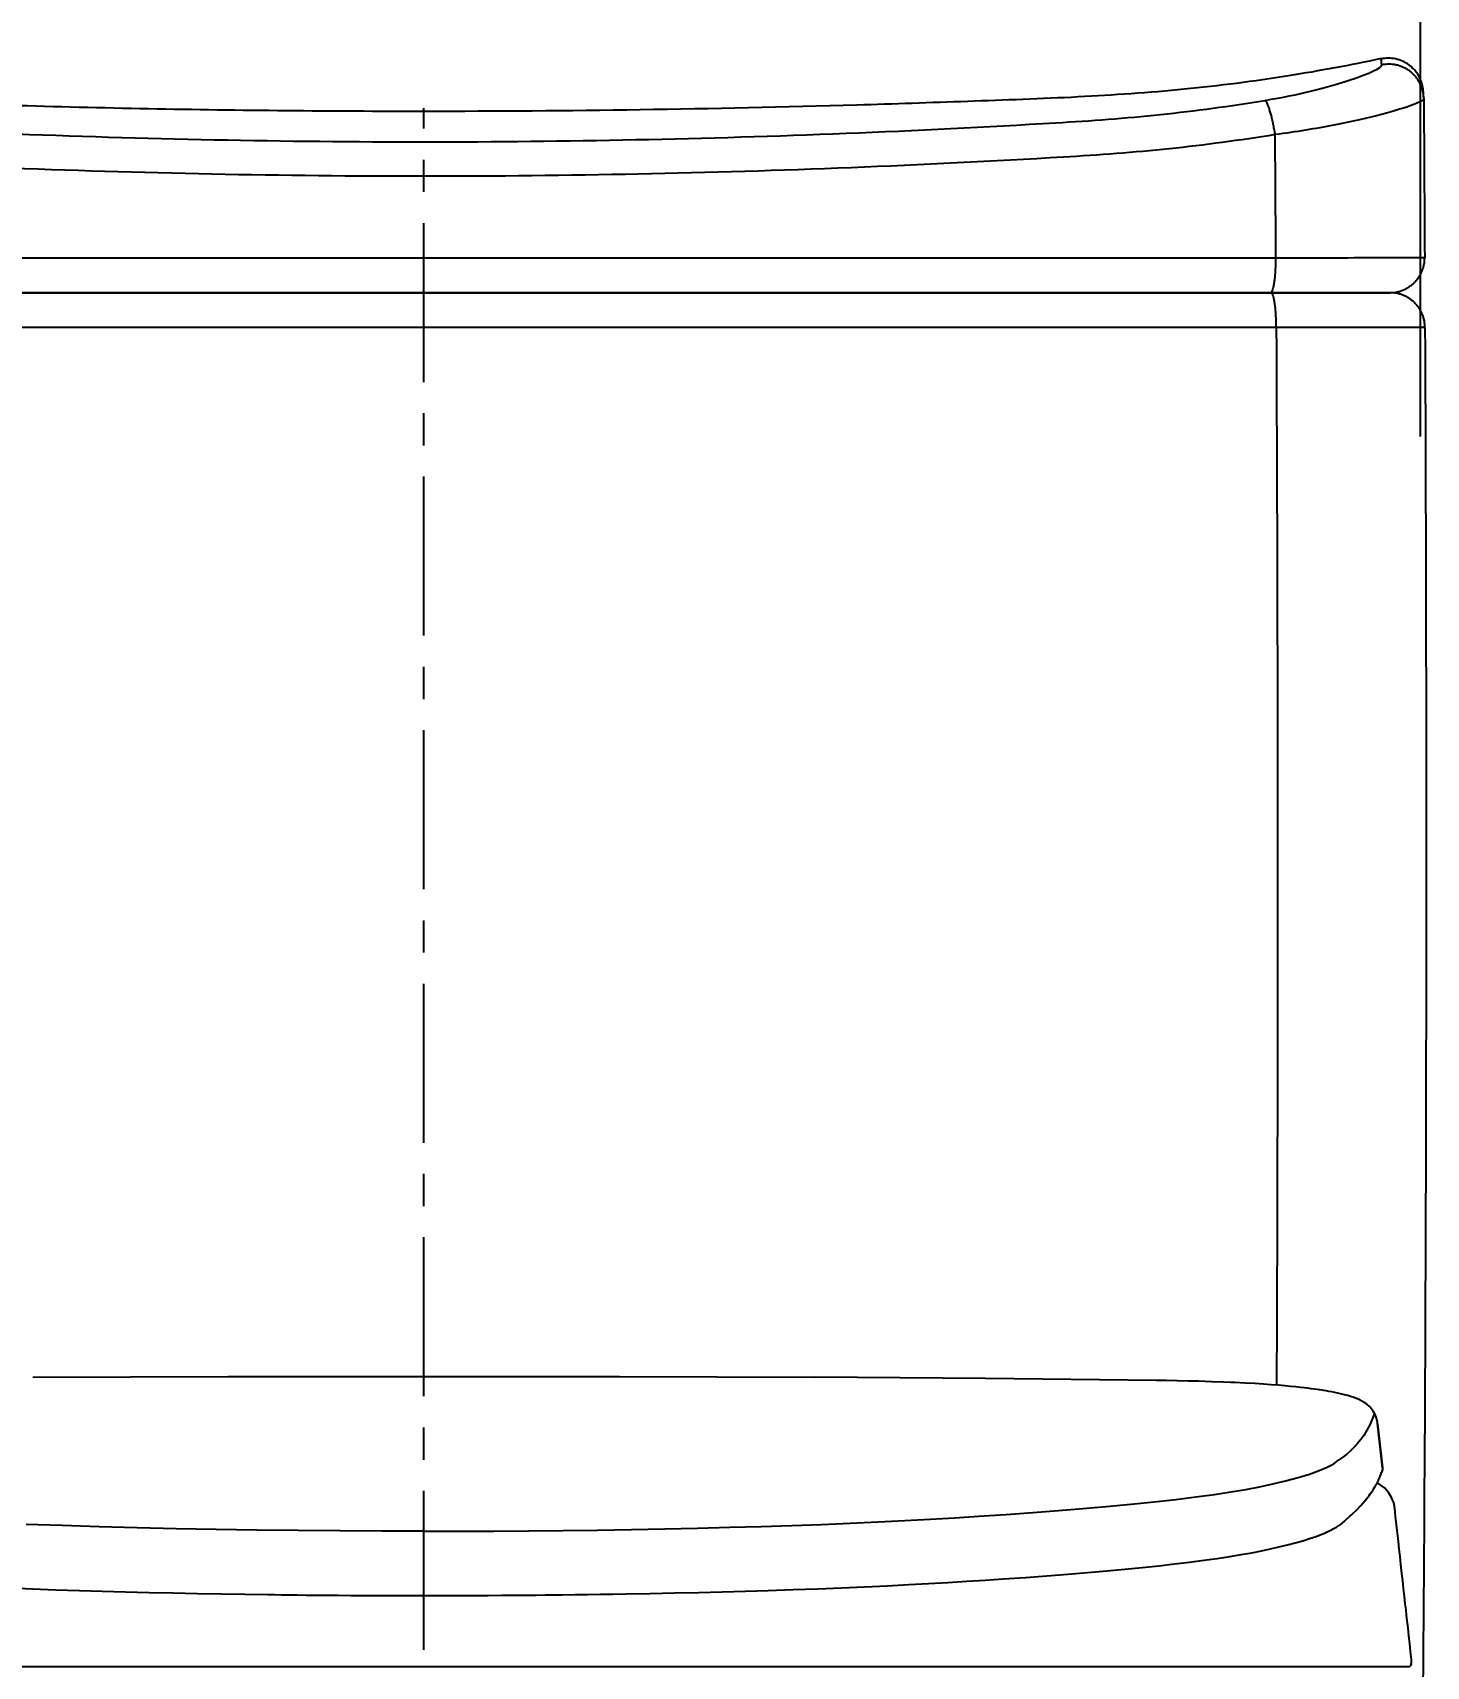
# Model space of a CAD drawing. Extents: x 60782 to 63207, y 58098 to 61529.
# Drawn here: x 62517.2 to 62796.4, y 59421.8 to 59749.1 of the extents above; entities that cross this region are included whole.
import ezdxf

# ---------------------------------------------------------------- set-up
doc = ezdxf.new("R2010")
doc.units = 0
doc.header["$MEASUREMENT"] = 0
doc.linetypes.add('CENTER', pattern=[50.8, 31.75, -6.35, 6.35, -6.35])
doc.layers.get('0').update_dxf_attribs({"linetype": 'CONTINUOUS'})
doc.layers.get('Defpoints').update_dxf_attribs({"linetype": 'CONTINUOUS'})
doc.layers.add('11', color=7, linetype='CONTINUOUS')
doc.layers.add('Dim', color=4, linetype='CONTINUOUS')
doc.styles.get("Standard").update_dxf_attribs({"font": 'txt.shx', "bigfont": 'ghs.shx'})
doc.dimstyles.get("Standard").update_dxf_attribs({"dimtxt": 0.18, "dimasz": 0.18, "dimexe": 0.18, "dimexo": 0.0625, "dimgap": 0.09, "dimtad": 0, "dimtih": 1, "dimtoh": 1, "dimdec": 4, "dimzin": 0, "dimdsep": 46, "dimtxsty": 'Standard', "dimcen": 0.09, "dimadec": 0, "dimazin": 0, "dimtfac": 1, "dimtdec": 4, "dimtofl": 0, "dimtmove": 0, "dimatfit": 0, "dimfxl": 0, "dimtolj": 1, "dimtzin": 0, "dimarcsym": 0})

# ---------------------------------------------------------------- blocks, each defined once
blk = doc.blocks.new('*D10')
at = {"layer": 'Defpoints', "color": 0}
for p in [(62795.28, 59901.84), (62795.28, 59658.18), (62394.88, 59656)]:
    blk.add_point(p, dxfattribs=at)
at = {"layer": 'Dim', "color": 0, "lineweight": -2}
for p, q in [((62394.88, 59666), (62394.88, 59930.64)), ((62795.28, 59668.18), (62795.28, 59930.64)), ((62423.68, 59901.84), (62551.88, 59901.84)), ((62766.48, 59901.84), (62638.28, 59901.84))]:
    blk.add_line(p, q, dxfattribs=at)
at = {"layer": 'Dim', "color": 0}
for points in [[(62423.68, 59906.64), (62423.68, 59897.04), (62394.88, 59901.84)], [(62766.48, 59906.64), (62766.48, 59897.04), (62795.28, 59901.84)]]:
    blk.add_solid(points, dxfattribs=at)
at = {"layer": 'Dim', "color": 0, "insert": (62595.08, 59901.84), "char_height": 28.8, "attachment_point": 5}
blk.add_mtext('\\A1;400', dxfattribs=at)

msp = doc.modelspace()

# ---------------------------------------------------------------- linework, layer by layer
at = {"color": 0, "ltscale": 50}
for p, q in [((62787.68, 59461.59), (62786.68, 59470.51)), ((62787.68, 59461.59), (62786.68, 59470.51)), ((62494.32, 59421.79), (62696.84, 59421.79)), ((62696.84, 59421.79), (62765.61, 59421.79)), ((62696.84, 59421.79), (62765.61, 59421.79)), ((62765.61, 59421.79), (62781.63, 59421.79)), ((62765.61, 59421.79), (62781.63, 59421.79)), ((62781.63, 59421.79), (62790.92, 59421.79)), ((62781.63, 59421.79), (62792.94, 59421.79))]:
    msp.add_line(p, q, dxfattribs=at)
for points in [[(62517.22, 59479.71), (62556.4, 59479.84), (62595.58, 59479.88)], [(62595.58, 59479.88), (62634.76, 59479.84), (62673.95, 59479.71)], [(62595.58, 59479.88), (62634.76, 59479.84), (62673.95, 59479.71)], [(62742.34, 59479.09), (62708.14, 59479.48), (62673.95, 59479.71)], [(62742.34, 59479.09), (62708.14, 59479.48), (62673.95, 59479.71)], [(62757.27, 59478.67), (62755.81, 59478.73), (62753.38, 59478.82), (62750.77, 59478.9), (62748.7, 59478.95), (62746.54, 59479), (62744.28, 59479.03), (62742.34, 59479.06)], [(62757.27, 59478.67), (62755.81, 59478.73), (62753.38, 59478.82), (62750.77, 59478.9), (62748.7, 59478.95), (62746.54, 59479), (62744.28, 59479.03), (62742.34, 59479.06)], [(62786.64, 59470.66), (62786.47, 59471.48), (62786.18, 59472.23), (62785.87, 59472.78), (62785.62, 59473.15), (62785.38, 59473.45), (62785.16, 59473.7), (62784.95, 59473.9), (62784.5, 59474.29), (62783.99, 59474.65), (62783.48, 59474.95), (62783.02, 59475.19), (62782.64, 59475.36), (62782.21, 59475.53), (62781.78, 59475.69), (62781.42, 59475.81), (62781.09, 59475.91), (62780.73, 59476.02), (62780.31, 59476.13), (62779.8, 59476.26), (62779.24, 59476.4), (62778.61, 59476.54), (62778.08, 59476.65), (62777.49, 59476.76), (62776.89, 59476.87), (62776.34, 59476.97), (62775.88, 59477.04), (62775.51, 59477.1), (62775.05, 59477.17), (62774.54, 59477.25), (62773.98, 59477.33), (62773.36, 59477.41), (62772.66, 59477.5), (62771.99, 59477.58), (62771.21, 59477.67), (62770.3, 59477.77), (62769.25, 59477.87), (62768.06, 59477.98), (62766.79, 59478.09), (62765.37, 59478.2), (62763.79, 59478.32), (62762.06, 59478.43), (62760.15, 59478.53), (62758.07, 59478.64), (62757.27, 59478.67)], [(62786.64, 59470.66), (62786.47, 59471.48), (62786.18, 59472.23), (62785.87, 59472.78), (62785.62, 59473.15), (62785.38, 59473.45), (62785.16, 59473.7), (62784.95, 59473.9), (62784.5, 59474.29), (62783.99, 59474.65), (62783.48, 59474.95), (62783.02, 59475.19), (62782.64, 59475.36), (62782.21, 59475.53), (62781.78, 59475.69), (62781.42, 59475.81), (62781.09, 59475.91), (62780.73, 59476.02), (62780.31, 59476.13), (62779.8, 59476.26), (62779.24, 59476.4), (62778.61, 59476.54), (62778.08, 59476.65), (62777.49, 59476.76), (62776.89, 59476.87), (62776.34, 59476.97), (62775.88, 59477.04), (62775.51, 59477.1), (62775.05, 59477.17), (62774.54, 59477.25), (62773.98, 59477.33), (62773.36, 59477.41), (62772.66, 59477.5), (62771.99, 59477.58), (62771.21, 59477.67), (62770.3, 59477.77), (62769.25, 59477.87), (62768.06, 59477.98), (62766.79, 59478.09), (62765.37, 59478.2), (62763.79, 59478.32), (62762.06, 59478.43), (62760.15, 59478.53), (62758.07, 59478.64), (62757.27, 59478.67)], [(62786.02, 59472.51), (62786.02, 59472.51), (62785.59, 59471.31), (62785.08, 59470.16), (62784.51, 59469.08), (62783.88, 59468.06), (62783.29, 59467.22), (62782.66, 59466.44), (62781.98, 59465.69), (62781.26, 59464.99), (62780.5, 59464.33), (62779.73, 59463.72), (62778.92, 59463.14)], [(62786.02, 59472.51), (62786.02, 59472.51), (62785.59, 59471.31), (62785.08, 59470.16), (62784.51, 59469.08), (62783.88, 59468.06), (62783.29, 59467.22), (62782.66, 59466.44), (62781.98, 59465.69), (62781.26, 59464.99), (62780.5, 59464.33), (62779.73, 59463.72), (62778.92, 59463.14)], [(62786.68, 59470.5), (62786.65, 59470.65)], [(62786.68, 59470.5), (62786.65, 59470.65)], [(62786.68, 59470.37), (62786.68, 59470.5)], [(62786.68, 59470.37), (62786.68, 59470.5)], [(62786.68, 59470.37), (62787.68, 59461.53)], [(62786.68, 59470.37), (62787.68, 59461.53)], [(62595.58, 59448.86), (62602.61, 59448.87), (62609.62, 59448.9), (62616.6, 59448.95), (62623.53, 59449.01), (62630.39, 59449.1), (62637.17, 59449.21), (62643.85, 59449.33), (62650.42, 59449.48), (62656.86, 59449.64), (62663.15, 59449.83), (62669.28, 59450.03), (62675.24, 59450.24), (62681.01, 59450.48), (62686.58, 59450.73), (62691.93, 59451), (62697.05, 59451.28), (62701.97, 59451.57), (62706.74, 59451.86), (62712.28, 59452.23), (62717.62, 59452.61), (62722.73, 59453), (62727.62, 59453.39), (62732.29, 59453.8), (62737.23, 59454.27), (62741.88, 59454.74), (62746.22, 59455.23), (62750.24, 59455.72), (62753.96, 59456.23), (62757.28, 59456.73), (62760.29, 59457.24), (62762.98, 59457.76), (62765.4, 59458.28), (62768.23, 59458.95), (62770.78, 59459.63), (62773.03, 59460.32), (62774.96, 59461), (62776.59, 59461.69), (62777.9, 59462.39), (62778.92, 59463.14)], [(62595.58, 59448.86), (62602.61, 59448.87), (62609.62, 59448.9), (62616.6, 59448.95), (62623.53, 59449.01), (62630.39, 59449.1), (62637.17, 59449.21), (62643.85, 59449.33), (62650.42, 59449.48), (62656.86, 59449.64), (62663.15, 59449.83), (62669.28, 59450.03), (62675.24, 59450.24), (62681.01, 59450.48), (62686.58, 59450.73), (62691.93, 59451), (62697.05, 59451.28), (62701.97, 59451.57), (62706.74, 59451.86), (62712.28, 59452.23), (62717.62, 59452.61), (62722.73, 59453), (62727.62, 59453.39), (62732.29, 59453.8), (62737.23, 59454.27), (62741.88, 59454.74), (62746.22, 59455.23), (62750.24, 59455.72), (62753.96, 59456.23), (62757.28, 59456.73), (62760.29, 59457.24), (62762.98, 59457.76), (62765.4, 59458.28), (62768.23, 59458.95), (62770.78, 59459.63), (62773.03, 59460.32), (62774.96, 59461), (62776.59, 59461.69), (62777.9, 59462.39), (62778.92, 59463.14)], [(62787.68, 59461.51), (62787.68, 59461.29), (62787.64, 59461.11)], [(62787.68, 59461.51), (62787.68, 59461.29), (62787.64, 59461.11)], [(62787.67, 59461.65), (62787.68, 59461.59)], [(62787.69, 59461.39), (62787.69, 59461.47), (62787.67, 59461.65)], [(62787.67, 59461.65), (62787.68, 59461.59)], [(62787.69, 59461.39), (62787.69, 59461.47), (62787.67, 59461.65)], [(62787.68, 59461.59), (62787.68, 59461.51)], [(62787.68, 59461.59), (62787.68, 59461.51)], [(62595.58, 59435.97), (62599.08, 59435.97), (62602.4, 59435.98), (62605.52, 59435.99), (62608.46, 59436), (62611.2, 59436.02), (62613.76, 59436.04), (62616, 59436.06), (62618.07, 59436.07), (62619.98, 59436.09), (62621.71, 59436.11), (62623.29, 59436.13), (62625.82, 59436.16), (62628.36, 59436.19), (62630.9, 59436.23), (62633.47, 59436.27), (62636.04, 59436.31), (62640.95, 59436.4), (62645.81, 59436.5), (62650.61, 59436.61), (62655.34, 59436.73), (62660, 59436.86), (62664.57, 59436.99), (62669.59, 59437.16), (62674.49, 59437.34), (62679.26, 59437.53), (62683.9, 59437.73), (62688.4, 59437.94), (62692.75, 59438.16), (62696.72, 59438.38), (62700.58, 59438.6), (62704.35, 59438.83), (62708.04, 59439.07), (62711.65, 59439.3), (62716.11, 59439.61), (62720.42, 59439.93), (62724.58, 59440.25), (62728.58, 59440.58), (62732.43, 59440.92), (62736.05, 59441.26), (62739.52, 59441.6), (62742.82, 59441.95), (62745.96, 59442.3), (62748.99, 59442.66), (62751.85, 59443.03), (62754.54, 59443.41), (62757.04, 59443.78), (62759.36, 59444.17), (62761.47, 59444.55), (62763.42, 59444.93), (62765.22, 59445.31), (62766.9, 59445.7), (62768.59, 59446.11), (62770.17, 59446.53), (62771.66, 59446.95), (62773.05, 59447.38), (62774.33, 59447.82), (62775.5, 59448.26), (62775.89, 59448.42), (62776.24, 59448.57), (62776.57, 59448.71), (62776.86, 59448.85), (62777.07, 59448.95), (62777.3, 59449.06), (62777.54, 59449.19), (62777.78, 59449.32), (62777.99, 59449.43), (62778.2, 59449.55), (62778.41, 59449.68), (62778.62, 59449.82), (62778.81, 59449.94), (62778.98, 59450.06), (62779.12, 59450.17), (62779.25, 59450.26), (62779.37, 59450.35), (62779.48, 59450.44), (62779.57, 59450.52), (62779.67, 59450.6), (62779.78, 59450.68), (62779.89, 59450.78), (62780.01, 59450.88), (62780.15, 59451.01), (62780.31, 59451.15), (62780.47, 59451.29), (62780.63, 59451.43), (62780.9, 59451.67), (62781.16, 59451.91), (62781.41, 59452.13), (62781.65, 59452.36), (62782.48, 59453.16), (62783.26, 59453.97), (62784.16, 59455), (62784.97, 59456.04), (62785.21, 59456.37), (62785.45, 59456.71), (62785.68, 59457.05), (62785.91, 59457.4), (62786.11, 59457.74), (62786.25, 59457.98), (62786.38, 59458.21), (62786.5, 59458.43), (62786.62, 59458.65), (62786.73, 59458.86), (62786.83, 59459.08), (62786.94, 59459.31), (62786.99, 59459.42), (62787.04, 59459.52), (62787.09, 59459.63), (62787.14, 59459.76), (62787.2, 59459.9), (62787.26, 59460.05), (62787.32, 59460.21), (62787.4, 59460.4), (62787.47, 59460.6), (62787.55, 59460.82), (62787.62, 59461.05), (62787.64, 59461.11)], [(62595.58, 59435.97), (62599.08, 59435.97), (62602.4, 59435.98), (62605.52, 59435.99), (62608.46, 59436), (62611.2, 59436.02), (62613.76, 59436.04), (62616, 59436.06), (62618.07, 59436.07), (62619.98, 59436.09), (62621.71, 59436.11), (62623.29, 59436.13), (62625.82, 59436.16), (62628.36, 59436.19), (62630.9, 59436.23), (62633.47, 59436.27), (62636.04, 59436.31), (62640.95, 59436.4), (62645.81, 59436.5), (62650.61, 59436.61), (62655.34, 59436.73), (62660, 59436.86), (62664.57, 59436.99), (62669.59, 59437.16), (62674.49, 59437.34), (62679.26, 59437.53), (62683.9, 59437.73), (62688.4, 59437.94), (62692.75, 59438.16), (62696.72, 59438.38), (62700.58, 59438.6), (62704.35, 59438.83), (62708.04, 59439.07), (62711.65, 59439.3), (62716.11, 59439.61), (62720.42, 59439.93), (62724.58, 59440.25), (62728.58, 59440.58), (62732.43, 59440.92), (62736.05, 59441.26), (62739.52, 59441.6), (62742.82, 59441.95), (62745.96, 59442.3), (62748.99, 59442.66), (62751.85, 59443.03), (62754.54, 59443.41), (62757.04, 59443.78), (62759.36, 59444.17), (62761.47, 59444.55), (62763.42, 59444.93), (62765.22, 59445.31), (62766.9, 59445.7), (62768.59, 59446.11), (62770.17, 59446.53), (62771.66, 59446.95), (62773.05, 59447.38), (62774.33, 59447.82), (62775.5, 59448.26), (62775.89, 59448.42), (62776.24, 59448.57), (62776.57, 59448.71), (62776.86, 59448.85), (62777.07, 59448.95), (62777.3, 59449.06), (62777.54, 59449.19), (62777.78, 59449.32), (62777.99, 59449.43), (62778.2, 59449.55), (62778.41, 59449.68), (62778.62, 59449.82), (62778.81, 59449.94), (62778.98, 59450.06), (62779.12, 59450.17), (62779.25, 59450.26), (62779.37, 59450.35), (62779.48, 59450.44), (62779.57, 59450.52), (62779.67, 59450.6), (62779.78, 59450.68), (62779.89, 59450.78), (62780.01, 59450.88), (62780.15, 59451.01), (62780.31, 59451.15), (62780.47, 59451.29), (62780.63, 59451.43), (62780.9, 59451.67), (62781.16, 59451.91), (62781.41, 59452.13), (62781.65, 59452.36), (62782.48, 59453.16), (62783.26, 59453.97), (62784.16, 59455), (62784.97, 59456.04), (62785.21, 59456.37), (62785.45, 59456.71), (62785.68, 59457.05), (62785.91, 59457.4), (62786.11, 59457.74), (62786.25, 59457.98), (62786.38, 59458.21), (62786.5, 59458.43), (62786.62, 59458.65), (62786.73, 59458.86), (62786.83, 59459.08), (62786.94, 59459.31), (62786.99, 59459.42), (62787.04, 59459.52), (62787.09, 59459.63), (62787.14, 59459.76), (62787.2, 59459.9), (62787.26, 59460.05), (62787.32, 59460.21), (62787.4, 59460.4), (62787.47, 59460.6), (62787.55, 59460.82), (62787.62, 59461.05), (62787.64, 59461.11)], [(62790.09, 59453.44), (62789.89, 59454.52), (62789.48, 59455.6), (62788.86, 59456.62), (62788.04, 59457.52), (62787.1, 59458.24), (62786.52, 59458.56)], [(62787.64, 59461.12), (62787.65, 59461.16)], [(62787.64, 59461.12), (62787.65, 59461.16)], [(62793.47, 59423.16), (62793.29, 59424.76), (62793.12, 59426.34), (62792.94, 59427.92), (62792.76, 59429.5), (62792.6, 59430.93), (62792.48, 59432.03), (62792.36, 59433.1), (62792.22, 59434.34), (62792.06, 59435.77), (62791.88, 59437.37), (62791.7, 59439), (62791.54, 59440.42), (62791.35, 59442.19), (62791.17, 59443.81), (62791, 59445.27), (62790.83, 59446.79), (62790.65, 59448.45), (62790.46, 59450.12), (62790.28, 59451.78), (62790.09, 59453.44)], [(62595.58, 59448.86), (62587.15, 59448.87), (62578.75, 59448.91), (62570.4, 59448.98), (62562.14, 59449.08), (62553.99, 59449.21), (62545.99, 59449.36), (62538.15, 59449.54), (62530.51, 59449.75), (62523.1, 59449.98), (62515.92, 59450.24)], [(62595.58, 59448.86), (62587.15, 59448.87), (62578.75, 59448.91), (62570.4, 59448.98), (62562.14, 59449.08), (62553.99, 59449.21), (62545.99, 59449.36), (62538.15, 59449.54), (62530.51, 59449.75), (62523.1, 59449.98), (62515.92, 59450.24)], [(62512.71, 59437.5), (62517.23, 59437.32), (62521.86, 59437.15), (62526.6, 59436.99), (62531.17, 59436.86), (62535.82, 59436.73), (62540.55, 59436.61), (62545.35, 59436.5), (62550.22, 59436.4), (62555.12, 59436.31), (62559.7, 59436.23), (62564.24, 59436.17), (62565.65, 59436.15), (62567.06, 59436.14), (62568.54, 59436.12), (62570.19, 59436.1), (62572, 59436.08), (62573.98, 59436.07), (62576.12, 59436.05), (62578.43, 59436.03), (62580.91, 59436.01), (62583.56, 59436), (62586.32, 59435.99), (62589.25, 59435.98), (62592.34, 59435.97), (62595.58, 59435.97)], [(62512.71, 59437.5), (62517.23, 59437.32), (62521.86, 59437.15), (62526.6, 59436.99), (62531.17, 59436.86), (62535.82, 59436.73), (62540.55, 59436.61), (62545.35, 59436.5), (62550.22, 59436.4), (62555.12, 59436.31), (62559.7, 59436.23), (62564.24, 59436.17), (62565.65, 59436.15), (62567.06, 59436.14), (62568.54, 59436.12), (62570.19, 59436.1), (62572, 59436.08), (62573.98, 59436.07), (62576.12, 59436.05), (62578.43, 59436.03), (62580.91, 59436.01), (62583.56, 59436), (62586.32, 59435.99), (62589.25, 59435.98), (62592.34, 59435.97), (62595.58, 59435.97)], [(62793.35, 59422.09), (62793.26, 59421.84)], [(62793.41, 59422.31), (62793.35, 59422.09)], [(62793.41, 59422.31), (62793.48, 59422.61), (62793.47, 59423.16)], [(62792.94, 59421.79), (62793.13, 59421.81)], [(62793.13, 59421.81), (62793.26, 59421.84)]]:
    msp.add_lwpolyline(points, dxfattribs=at)
at = {"layer": '11', "color": 7}
for p, q in [((62424.87, 59704), (62766.29, 59704)), ((62425.84, 59697), (62765.32, 59697)), ((62765.25, 59697), (62425.91, 59697)), ((62766.36, 59690), (62424.8, 59690))]:
    msp.add_line(p, q, dxfattribs=at)
for points, knots in [([(62787.35, 59743.89), (62781.2, 59742.58), (62768.13, 59740.15), (62747.87, 59737.53), (62726.4, 59736.08), (62704.52, 59735.31), (62675.28, 59734.31), (62638.98, 59733.53), (62591.67, 59733.19), (62540.31, 59733.63), (62496.15, 59734.97), (62463.47, 59736.13), (62442.47, 59737.64), (62422.65, 59740.21), (62409.84, 59742.6), (62403.81, 59743.89)], [0, 0, 0, 0, 0.048968, 0.103707, 0.159177, 0.216689, 0.274472, 0.387303, 0.4998, 0.643399, 0.787824, 0.844288, 0.898349, 0.951967, 1, 1, 1, 1]), ([(62795.91, 59736.25), (62795.89, 59736.65), (62795.86, 59737.01), (62795.81, 59737.57), (62795.76, 59737.97), (62795.67, 59738.45), (62795.55, 59738.92), (62795.37, 59739.47), (62795.07, 59740.17), (62794.58, 59741), (62793.85, 59741.9), (62792.87, 59742.74), (62791.66, 59743.43), (62790.28, 59743.88), (62788.81, 59744.04), (62787.85, 59743.93), (62787.37, 59743.82)], [0, 0, 0, 0, 0.344767, 0.485538, 0.595919, 0.64996, 0.686663, 0.718462, 0.748417, 0.778509, 0.811361, 0.846996, 0.884347, 0.922742, 0.961639, 1, 1, 1, 1]), ([(62764.13, 59735.54), (62767.46, 59736.08), (62770.59, 59736.73), (62776.35, 59738.14), (62778.87, 59738.87), (62785.19, 59740.96), (62787.53, 59742.13), (62787.5, 59742.63)], [0, 0, 0, 0, 0.25, 0.25, 0.5, 0.5, 1, 1, 1, 1]), ([(62427.03, 59735.54), (62433.97, 59734.4), (62440.93, 59733.46), (62454.91, 59731.97), (62461.92, 59731.46), (62483.01, 59730.21), (62497.13, 59729.5), (62539.51, 59727.79), (62567.71, 59727.22), (62624.02, 59727.23), (62652.12, 59727.81), (62694.19, 59729.51), (62708.21, 59730.21), (62729.21, 59731.46), (62736.2, 59731.97), (62750.18, 59733.45), (62757.16, 59734.39), (62764.13, 59735.54)], [0, 0, 0, 0, 0.0625, 0.0625, 0.125, 0.125, 0.25, 0.25, 0.5, 0.5, 0.75, 0.75, 0.875, 0.875, 0.9375, 0.9375, 1, 1, 1, 1]), ([(62795.92, 59735.84), (62795.94, 59735.59), (62795.19, 59735.17), (62792.29, 59734.09), (62790.17, 59733.43), (62784.75, 59732.02), (62781.53, 59731.28), (62774.23, 59729.86), (62770.31, 59729.22), (62766.15, 59728.67)], [0, 0, 0, 0, 0.25, 0.25, 0.5, 0.5, 0.75, 0.75, 1, 1, 1, 1]), ([(62766.15, 59728.67), (62759.09, 59727.52), (62752.03, 59726.58), (62737.88, 59725.09), (62730.8, 59724.57), (62709.55, 59723.31), (62695.37, 59722.61), (62652.79, 59720.9), (62624.35, 59720.32), (62567.38, 59720.31), (62538.84, 59720.89), (62495.96, 59722.61), (62481.68, 59723.31), (62460.33, 59724.57), (62453.23, 59725.09), (62439.09, 59726.59), (62432.04, 59727.53), (62425.01, 59728.67)], [0, 0, 0, 0, 0.0625, 0.0625, 0.125, 0.125, 0.25, 0.25, 0.5, 0.5, 0.75, 0.75, 0.875, 0.875, 0.9375, 0.9375, 1, 1, 1, 1]), ([(62766.29, 59704), (62770.44, 59704), (62774.39, 59704.01), (62781.71, 59704.02), (62784.96, 59704.02), (62793.11, 59704.03), (62796.14, 59704.03), (62796.1, 59704.04)], [0, 0, 0, 0, 0.25, 0.25, 0.5, 0.5, 1, 1, 1, 1]), ([(62789.1, 59697), (62789.13, 59697), (62786.71, 59697), (62780.19, 59697), (62777.59, 59697), (62771.73, 59697), (62768.58, 59697), (62765.25, 59697)], [0, 0, 0, 0, 0.5, 0.5, 0.75, 0.75, 1, 1, 1, 1]), ([(62765.32, 59697), (62771.97, 59697), (62778.09, 59697), (62784.61, 59697), (62786.3, 59697), (62788.61, 59697), (62789.18, 59697), (62789.16, 59697)], [0, 0, 0, 0, 0.5, 0.5, 0.75, 0.75, 1, 1, 1, 1]), ([(62766.36, 59690.06), (62766.59, 59643.23), (62766.67, 59596.39), (62766.58, 59518.36), (62766.48, 59487.17), (62766.41, 59478.12)], [0, 0, 0, 0, 0.5, 0.5, 0.8330527, 0.8330527, 0.8330527, 0.8330527]), ([(62796.16, 59690.03), (62796.19, 59690.03), (62795.47, 59690.03), (62792.59, 59690.03), (62790.47, 59690.02), (62782.32, 59690.02), (62774.67, 59690.01), (62766.36, 59690)], [0, 0, 0, 0, 0.25, 0.25, 0.5, 0.5, 1, 1, 1, 1]), ([(62796.16, 59690.03), (62796.37, 59643.2), (62796.43, 59596.38), (62796.3, 59502.72), (62796.09, 59455.89), (62795.65, 59409.07)], [0, 0, 0, 0, 0.5, 0.5, 1, 1, 1, 1])]:
    msp.add_open_spline(points, degree=3, knots=knots, dxfattribs=at)
for points in [[(62787.39, 59743.84), (62787.39, 59743.85), (62787.38, 59743.85), (62787.38, 59743.84)], [(62787.5, 59742.63), (62787.46, 59743.39), (62787.42, 59743.8), (62787.39, 59743.84)], [(62795.92, 59735.84), (62795.99, 59725.24), (62796.05, 59714.64), (62796.1, 59704.04)], [(62766.29, 59704), (62766.25, 59712.22), (62766.2, 59720.45), (62766.15, 59728.67)]]:
    msp.add_open_spline(points, degree=3, dxfattribs=at)
for points, weights, knots in [([(62795.92, 59735.84), (62795.92, 59735.99), (62795.91, 59736.14), (62795.57, 59743.11), (62788.58, 59742.77), (62788.03, 59742.74), (62787.5, 59742.63)], [0.982856943614, 0.991161773057, 1, 0.707106781187, 1, 0.968795990015, 0.944240752871], [6.235786, 6.235786, 6.235786, 6.283185, 6.283185, 7.853982, 7.853982, 8.02133, 8.02133, 8.02133]), ([(62766.15, 59728.67), (62766.14, 59728.75), (62766.13, 59728.83), (62765.14, 59734.86), (62764.13, 59735.54)], [0.990296255506, 0.995064976434, 1, 0.734728165019, 0.949966918294], [1.54433, 1.54433, 1.54433, 1.570796, 1.570796, 2.993458, 2.993458, 2.993458]), ([(62789.1, 59697), (62796.1, 59697), (62796.1, 59704), (62796.1, 59704.02), (62796.1, 59704.04)], [1, 0.707106781187, 1, 0.998980977061, 0.997969044813], [3.141593, 3.141593, 3.141593, 4.712389, 4.712389, 4.717854, 4.717854, 4.717854]), ([(62766.36, 59690), (62766.36, 59690), (62766.36, 59690), (62766.36, 59697), (62765.32, 59697)], [0.999998500959, 0.999999250478, 1, 0.707106781187, 1], [4.712385, 4.712385, 4.712385, 4.712389, 4.712389, 6.283185, 6.283185, 6.283185])]:
    msp.add_rational_spline(points, weights, degree=2, knots=knots, dxfattribs=at)
for points, weights in [([(62765.25, 59697), (62766.29, 59697), (62766.29, 59704)], [1, 0.707107529322, 0.999998503734]), ([(62796.16, 59690.03), (62796.13, 59697), (62789.16, 59697)], [0.998216216944, 0.708001405288, 1])]:
    msp.add_rational_spline(points, weights, degree=2, dxfattribs=at)
at = {"layer": 'Dim', "color": 0, "linetype": 'CENTER'}
for p, q in [((62595.58, 58968), (62595.58, 59734)), ((62595.58, 58967.89), (62595.58, 59733.89))]:
    msp.add_line(p, q, dxfattribs=at)

# ---------------------------------------------------------------- dimensions: what is measured, and where the dimension line sits
at = {"layer": 'Dim', "color": 0}
dim = msp.add_linear_dim(base=(62795.28, 59901.84), p1=(62394.88, 59656), p2=(62795.28, 59658.18), dimstyle='Standard', override={"dimscale": 160, "dimgap": 0.06, "dimdec": 0, "dimatfit": 3}, dxfattribs=at)
dim.commit()
dim.dimension.update_dxf_attribs({"geometry": '*D10', "text_midpoint": (62595.08, 59901.84)})

doc.saveas('drawing.dxf')
